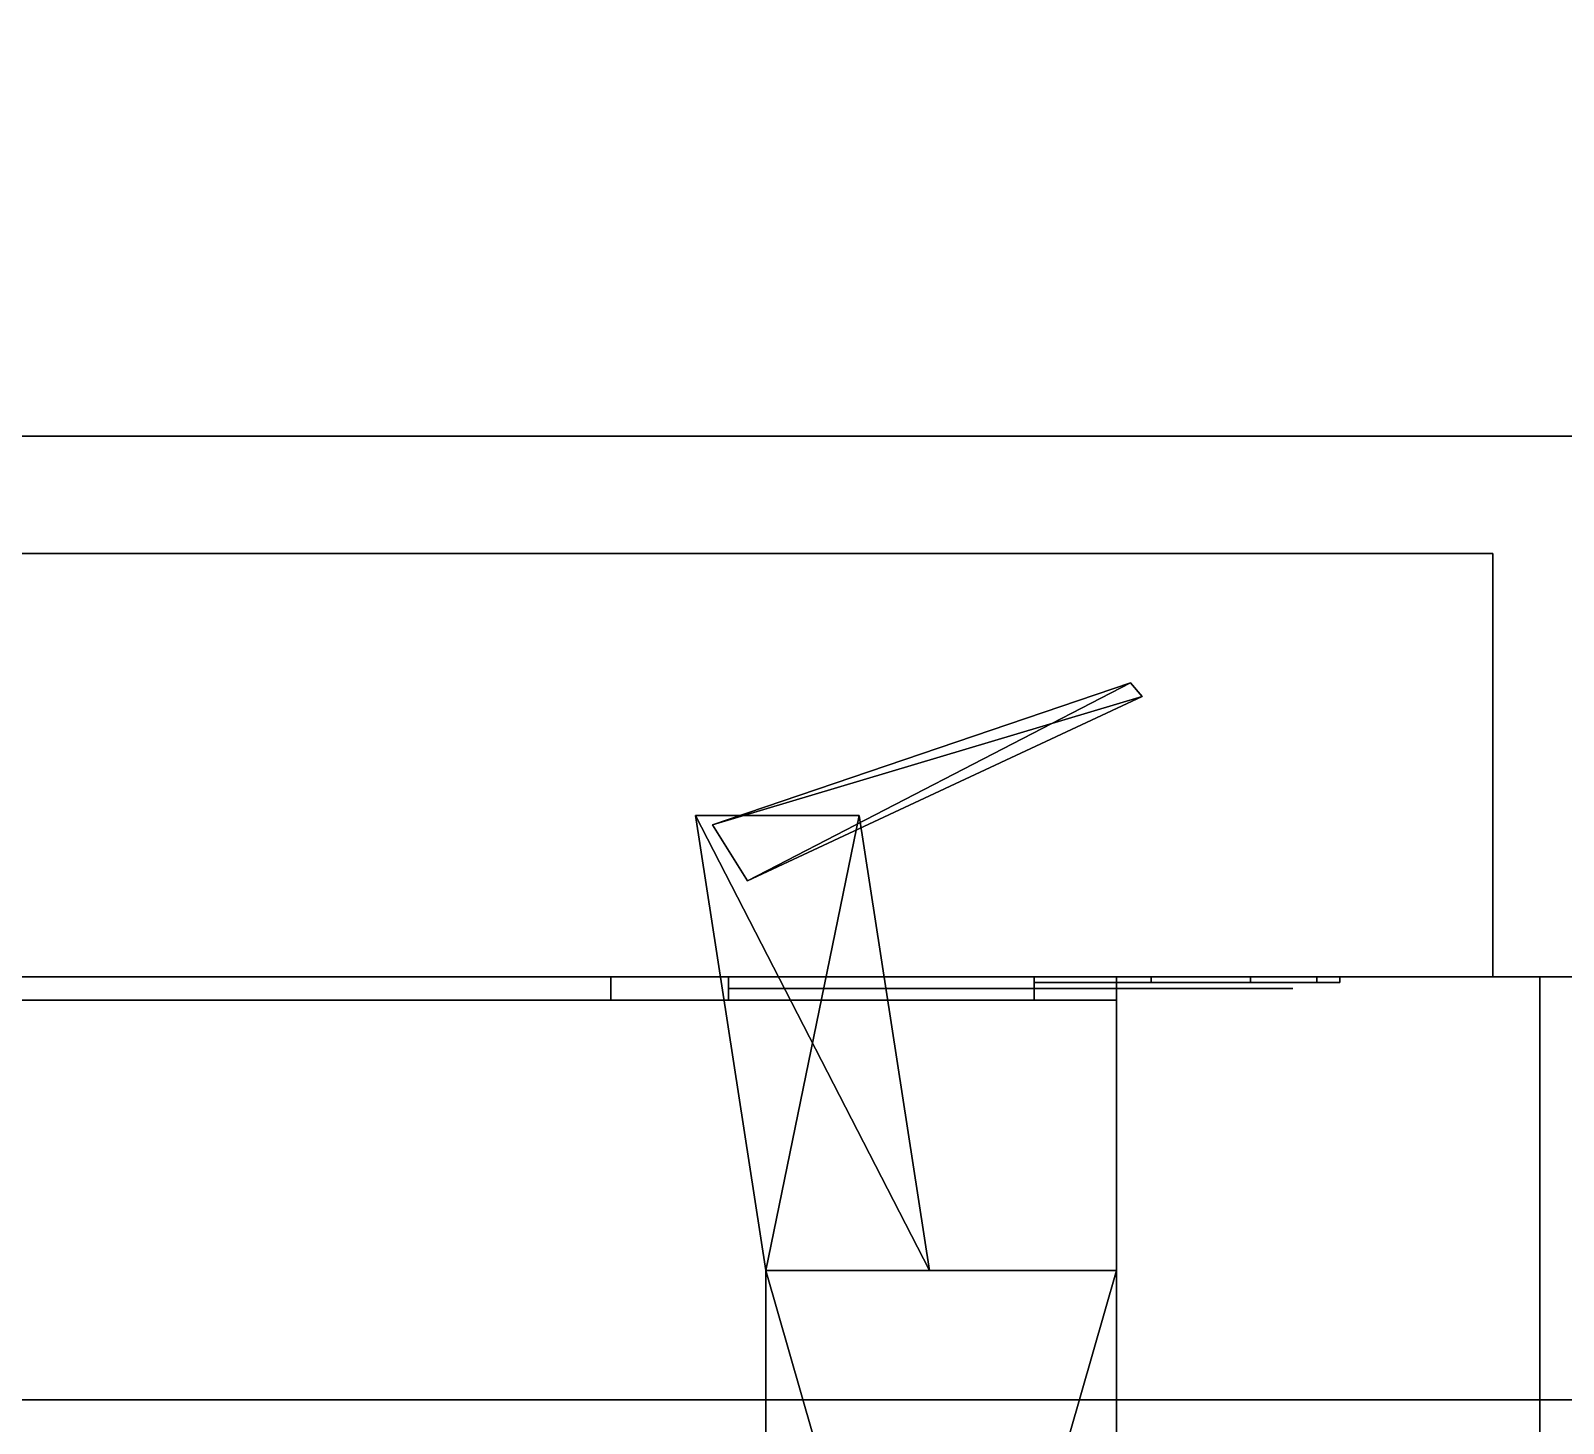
# Model space of a CAD drawing. Extents: x 0 to 4068, y -4475 to 0.
# Drawn here: x 2998.8 to 3064, y -3944 to -3884.8 of the extents above; entities that cross this region are included whole.
import ezdxf

# ---------------------------------------------------------------- set-up
doc = ezdxf.new("R2010")
doc.units = 0
for name, color, linetype in [('LAYER0', 7, 'CONTINUOUS'), ('LAYER102', 253, 'CONTINUOUS'), ('LAYER103', 28, 'CONTINUOUS'), ('LAYER104', 253, 'CONTINUOUS'), ('LAYER105', 253, 'CONTINUOUS'), ('LAYER106', 253, 'CONTINUOUS'), ('LAYER107', 253, 'CONTINUOUS'), ('LAYER109', 253, 'CONTINUOUS'), ('LAYER110', 7, 'CONTINUOUS'), ('LAYER111', 7, 'CONTINUOUS'), ('LAYER112', 7, 'CONTINUOUS'), ('LAYER115', 7, 'CONTINUOUS'), ('LAYER116', 45, 'CONTINUOUS'), ('LAYER118', 45, 'CONTINUOUS'), ('LAYER121', 45, 'CONTINUOUS'), ('LAYER122', 45, 'CONTINUOUS'), ('LAYER126', 45, 'CONTINUOUS'), ('LAYER127', 45, 'CONTINUOUS'), ('LAYER128', 253, 'CONTINUOUS'), ('LAYER130', 253, 'CONTINUOUS'), ('LAYER132', 253, 'CONTINUOUS'), ('LAYER133', 253, 'CONTINUOUS'), ('LAYER24', 2, 'CONTINUOUS'), ('LAYER31', 45, 'CONTINUOUS'), ('LAYER32', 45, 'CONTINUOUS'), ('LAYER33', 45, 'CONTINUOUS'), ('LAYER36', 45, 'CONTINUOUS'), ('LAYER43', 45, 'CONTINUOUS'), ('LAYER44', 45, 'CONTINUOUS'), ('LAYER45', 45, 'CONTINUOUS'), ('LAYER46', 45, 'CONTINUOUS'), ('LAYER48', 45, 'CONTINUOUS'), ('LAYER5', 7, 'CONTINUOUS')]:
    doc.layers.add(name, color=color, linetype=linetype)

msp = doc.modelspace()

# ---------------------------------------------------------------- linework, layer by layer
at = {"layer": 'LAYER0', "invisible_edges": 1}
for points in [[(4068, 0), (0, -4475), (0, 0), (4068, 0)], [(0, -4475), (4068, 0), (4068, -4475), (0, -4475)]]:
    msp.add_3dface(points, dxfattribs=at)
at = {"layer": 'LAYER102'}
for points in [[(3027.818, -3918.544, 1802.348), (3045.591, -3912.5, 1802.348), (3029.308, -3920.925, 1802.348), (3027.818, -3918.544, 1802.348)], [(3045.591, -3912.5, 1813.652), (3027.818, -3918.544, 1813.652), (3046.082, -3913.077, 1813.652), (3045.591, -3912.5, 1813.652)], [(3027.818, -3918.544, 1802.348), (3045.591, -3912.5, 1813.652), (3045.591, -3912.5, 1802.348), (3027.818, -3918.544, 1802.348)], [(3027.818, -3918.544, 1813.652), (3045.591, -3912.5, 1813.652), (3027.818, -3918.544, 1802.348), (3027.818, -3918.544, 1813.652)], [(3027.818, -3918.544, 2256.348), (3045.591, -3912.5, 2256.348), (3029.308, -3920.925, 2256.348), (3027.818, -3918.544, 2256.348)], [(3045.591, -3912.5, 2267.652), (3027.818, -3918.544, 2267.652), (3046.082, -3913.077, 2267.652), (3045.591, -3912.5, 2267.652)], [(3027.818, -3918.544, 2256.348), (3045.591, -3912.5, 2267.652), (3045.591, -3912.5, 2256.348), (3027.818, -3918.544, 2256.348)], [(3027.818, -3918.544, 2267.652), (3045.591, -3912.5, 2267.652), (3027.818, -3918.544, 2256.348), (3027.818, -3918.544, 2267.652)], [(3027.818, -3918.544, 252.348), (3045.591, -3912.5, 252.348), (3029.308, -3920.925, 252.348), (3027.818, -3918.544, 252.348)], [(3045.591, -3912.5, 263.652), (3027.818, -3918.544, 263.652), (3046.082, -3913.077, 263.652), (3045.591, -3912.5, 263.652)], [(3027.818, -3918.544, 252.348), (3045.591, -3912.5, 263.652), (3045.591, -3912.5, 252.348), (3027.818, -3918.544, 252.348)], [(3027.818, -3918.544, 263.652), (3045.591, -3912.5, 263.652), (3027.818, -3918.544, 252.348), (3027.818, -3918.544, 263.652)], [(3027.818, -3918.544, 771.348), (3045.591, -3912.5, 771.348), (3029.308, -3920.925, 771.348), (3027.818, -3918.544, 771.348)], [(3045.591, -3912.5, 782.652), (3027.818, -3918.544, 782.652), (3046.082, -3913.077, 782.652), (3045.591, -3912.5, 782.652)], [(3027.818, -3918.544, 771.348), (3045.591, -3912.5, 782.652), (3045.591, -3912.5, 771.348), (3027.818, -3918.544, 771.348)], [(3027.818, -3918.544, 782.652), (3045.591, -3912.5, 782.652), (3027.818, -3918.544, 771.348), (3027.818, -3918.544, 782.652)], [(3029.308, -3920.925, 1802.348), (3045.591, -3912.5, 1802.348), (3046.082, -3913.077, 1802.348), (3029.308, -3920.925, 1802.348)], [(3029.308, -3920.925, 2256.348), (3045.591, -3912.5, 2256.348), (3046.082, -3913.077, 2256.348), (3029.308, -3920.925, 2256.348)], [(3029.308, -3920.925, 252.348), (3045.591, -3912.5, 252.348), (3046.082, -3913.077, 252.348), (3029.308, -3920.925, 252.348)], [(3029.308, -3920.925, 771.348), (3045.591, -3912.5, 771.348), (3046.082, -3913.077, 771.348), (3029.308, -3920.925, 771.348)], [(3046.082, -3913.077, 1813.652), (3027.818, -3918.544, 1813.652), (3029.308, -3920.925, 1813.652), (3046.082, -3913.077, 1813.652)], [(3046.082, -3913.077, 2267.652), (3027.818, -3918.544, 2267.652), (3029.308, -3920.925, 2267.652), (3046.082, -3913.077, 2267.652)], [(3046.082, -3913.077, 263.652), (3027.818, -3918.544, 263.652), (3029.308, -3920.925, 263.652), (3046.082, -3913.077, 263.652)], [(3046.082, -3913.077, 782.652), (3027.818, -3918.544, 782.652), (3029.308, -3920.925, 782.652), (3046.082, -3913.077, 782.652)], [(3037.042, -3937.5, 1801.217), (3027.094, -3918.135, 1801.217), (3034.058, -3918.135, 1801.217), (3037.042, -3937.5, 1801.217)], [(3030.079, -3937.5, 1801.217), (3027.094, -3918.135, 1801.217), (3037.042, -3937.5, 1801.217), (3030.079, -3937.5, 1801.217)], [(3027.094, -3918.135, 1814.783), (3030.079, -3937.5, 1814.783), (3034.058, -3918.135, 1814.783), (3027.094, -3918.135, 1814.783)], [(3030.079, -3937.5, 1801.217), (3027.094, -3918.135, 1814.783), (3027.094, -3918.135, 1801.217), (3030.079, -3937.5, 1801.217)], [(3030.079, -3937.5, 1814.783), (3027.094, -3918.135, 1814.783), (3030.079, -3937.5, 1801.217), (3030.079, -3937.5, 1814.783)], [(3037.042, -3937.5, 2255.217), (3027.094, -3918.135, 2255.217), (3034.058, -3918.135, 2255.217), (3037.042, -3937.5, 2255.217)], [(3030.079, -3937.5, 2255.217), (3027.094, -3918.135, 2255.217), (3037.042, -3937.5, 2255.217), (3030.079, -3937.5, 2255.217)], [(3027.094, -3918.135, 2268.783), (3030.079, -3937.5, 2268.783), (3034.058, -3918.135, 2268.783), (3027.094, -3918.135, 2268.783)], [(3030.079, -3937.5, 2255.217), (3027.094, -3918.135, 2268.783), (3027.094, -3918.135, 2255.217), (3030.079, -3937.5, 2255.217)], [(3030.079, -3937.5, 2268.783), (3027.094, -3918.135, 2268.783), (3030.079, -3937.5, 2255.217), (3030.079, -3937.5, 2268.783)], [(3037.042, -3937.5, 251.217), (3027.094, -3918.135, 251.217), (3034.058, -3918.135, 251.217), (3037.042, -3937.5, 251.217)], [(3030.079, -3937.5, 251.217), (3027.094, -3918.135, 251.217), (3037.042, -3937.5, 251.217), (3030.079, -3937.5, 251.217)], [(3027.094, -3918.135, 264.783), (3030.079, -3937.5, 264.783), (3034.058, -3918.135, 264.783), (3027.094, -3918.135, 264.783)], [(3030.079, -3937.5, 251.217), (3027.094, -3918.135, 264.783), (3027.094, -3918.135, 251.217), (3030.079, -3937.5, 251.217)], [(3030.079, -3937.5, 264.783), (3027.094, -3918.135, 264.783), (3030.079, -3937.5, 251.217), (3030.079, -3937.5, 264.783)], [(3037.042, -3937.5, 770.217), (3027.094, -3918.135, 770.217), (3034.058, -3918.135, 770.217), (3037.042, -3937.5, 770.217)], [(3030.079, -3937.5, 770.217), (3027.094, -3918.135, 770.217), (3037.042, -3937.5, 770.217), (3030.079, -3937.5, 770.217)], [(3027.094, -3918.135, 783.783), (3030.079, -3937.5, 783.783), (3034.058, -3918.135, 783.783), (3027.094, -3918.135, 783.783)], [(3030.079, -3937.5, 770.217), (3027.094, -3918.135, 783.783), (3027.094, -3918.135, 770.217), (3030.079, -3937.5, 770.217)], [(3030.079, -3937.5, 783.783), (3027.094, -3918.135, 783.783), (3030.079, -3937.5, 770.217), (3030.079, -3937.5, 783.783)], [(3034.058, -3918.135, 1814.783), (3030.079, -3937.5, 1814.783), (3037.042, -3937.5, 1814.783), (3034.058, -3918.135, 1814.783)], [(3034.058, -3918.135, 2268.783), (3030.079, -3937.5, 2268.783), (3037.042, -3937.5, 2268.783), (3034.058, -3918.135, 2268.783)], [(3034.058, -3918.135, 264.783), (3030.079, -3937.5, 264.783), (3037.042, -3937.5, 264.783), (3034.058, -3918.135, 264.783)], [(3034.058, -3918.135, 783.783), (3030.079, -3937.5, 783.783), (3037.042, -3937.5, 783.783), (3034.058, -3918.135, 783.783)], [(3045, -3989.5, 1801.217), (3030.079, -3937.5, 1801.217), (3045, -3937.5, 1801.217), (3045, -3989.5, 1801.217)], [(3030.079, -3989.5, 1801.217), (3030.079, -3937.5, 1801.217), (3045, -3989.5, 1801.217), (3030.079, -3989.5, 1801.217)], [(3045, -3937.5, 1814.783), (3030.079, -3989.5, 1814.783), (3045, -3989.5, 1814.783), (3045, -3937.5, 1814.783)], [(3030.079, -3937.5, 1814.783), (3030.079, -3989.5, 1814.783), (3045, -3937.5, 1814.783), (3030.079, -3937.5, 1814.783)], [(3030.079, -3989.5, 1801.217), (3030.079, -3937.5, 1814.783), (3030.079, -3937.5, 1801.217), (3030.079, -3989.5, 1801.217)], [(3030.079, -3989.5, 1814.783), (3030.079, -3937.5, 1814.783), (3030.079, -3989.5, 1801.217), (3030.079, -3989.5, 1814.783)], [(3045, -3989.5, 2255.217), (3030.079, -3937.5, 2255.217), (3045, -3937.5, 2255.217), (3045, -3989.5, 2255.217)], [(3030.079, -3989.5, 2255.217), (3030.079, -3937.5, 2255.217), (3045, -3989.5, 2255.217), (3030.079, -3989.5, 2255.217)], [(3045, -3937.5, 2268.783), (3030.079, -3989.5, 2268.783), (3045, -3989.5, 2268.783), (3045, -3937.5, 2268.783)], [(3030.079, -3937.5, 2268.783), (3030.079, -3989.5, 2268.783), (3045, -3937.5, 2268.783), (3030.079, -3937.5, 2268.783)], [(3030.079, -3989.5, 2255.217), (3030.079, -3937.5, 2268.783), (3030.079, -3937.5, 2255.217), (3030.079, -3989.5, 2255.217)], [(3030.079, -3989.5, 2268.783), (3030.079, -3937.5, 2268.783), (3030.079, -3989.5, 2255.217), (3030.079, -3989.5, 2268.783)], [(3045, -3989.5, 251.217), (3030.079, -3937.5, 251.217), (3045, -3937.5, 251.217), (3045, -3989.5, 251.217)], [(3030.079, -3989.5, 251.217), (3030.079, -3937.5, 251.217), (3045, -3989.5, 251.217), (3030.079, -3989.5, 251.217)], [(3045, -3937.5, 264.783), (3030.079, -3989.5, 264.783), (3045, -3989.5, 264.783), (3045, -3937.5, 264.783)], [(3030.079, -3937.5, 264.783), (3030.079, -3989.5, 264.783), (3045, -3937.5, 264.783), (3030.079, -3937.5, 264.783)], [(3030.079, -3989.5, 251.217), (3030.079, -3937.5, 264.783), (3030.079, -3937.5, 251.217), (3030.079, -3989.5, 251.217)], [(3030.079, -3989.5, 264.783), (3030.079, -3937.5, 264.783), (3030.079, -3989.5, 251.217), (3030.079, -3989.5, 264.783)], [(3045, -3989.5, 770.217), (3030.079, -3937.5, 770.217), (3045, -3937.5, 770.217), (3045, -3989.5, 770.217)], [(3030.079, -3989.5, 770.217), (3030.079, -3937.5, 770.217), (3045, -3989.5, 770.217), (3030.079, -3989.5, 770.217)], [(3045, -3937.5, 783.783), (3030.079, -3989.5, 783.783), (3045, -3989.5, 783.783), (3045, -3937.5, 783.783)], [(3030.079, -3937.5, 783.783), (3030.079, -3989.5, 783.783), (3045, -3937.5, 783.783), (3030.079, -3937.5, 783.783)], [(3030.079, -3989.5, 770.217), (3030.079, -3937.5, 783.783), (3030.079, -3937.5, 770.217), (3030.079, -3989.5, 770.217)], [(3030.079, -3989.5, 783.783), (3030.079, -3937.5, 783.783), (3030.079, -3989.5, 770.217), (3030.079, -3989.5, 783.783)]]:
    msp.add_3dface(points, dxfattribs=at)
at = {"layer": 'LAYER103'}
for points, invisible_edges in [([(3041.5, -3925.5, 1817), (3041.5, -3925.5, 1799), (3028.5, -3925.5, 1799), (3028.5, -3925.5, 1817)], 1), ([(3041.5, -3925.5, 2271), (3041.5, -3925.5, 2253), (3028.5, -3925.5, 2253), (3028.5, -3925.5, 2271)], 1), ([(3041.5, -3925.5, 267), (3041.5, -3925.5, 249), (3028.5, -3925.5, 249), (3028.5, -3925.5, 267)], 1), ([(3041.5, -3925.5, 786), (3041.5, -3925.5, 768), (3028.5, -3925.5, 768), (3028.5, -3925.5, 786)], 1), ([(3045.709, -3925.5, 1813.317), (3045.5, -3925.5, 1802.5), (3041.5, -3925.5, 1799), (3041.5, -3925.5, 1817)], 5), ([(3045.709, -3925.5, 2267.317), (3045.5, -3925.5, 2256.5), (3041.5, -3925.5, 2253), (3041.5, -3925.5, 2271)], 5), ([(3045.709, -3925.5, 263.317), (3045.5, -3925.5, 252.5), (3041.5, -3925.5, 249), (3041.5, -3925.5, 267)], 5), ([(3045.709, -3925.5, 782.317), (3045.5, -3925.5, 771.5), (3041.5, -3925.5, 768), (3041.5, -3925.5, 786)], 5), ([(3052.5, -3925.5, 1813.5), (3052.5, -3925.5, 1802.5), (3045.5, -3925.5, 1802.5), (3045.709, -3925.5, 1813.317)], 4), ([(3052.5, -3925.5, 2267.5), (3052.5, -3925.5, 2256.5), (3045.5, -3925.5, 2256.5), (3045.709, -3925.5, 2267.317)], 4), ([(3052.5, -3925.5, 263.5), (3052.5, -3925.5, 252.5), (3045.5, -3925.5, 252.5), (3045.709, -3925.5, 263.317)], 4), ([(3052.5, -3925.5, 782.5), (3052.5, -3925.5, 771.5), (3045.5, -3925.5, 771.5), (3045.709, -3925.5, 782.317)], 4)]:
    msp.add_3dface(points, dxfattribs=dict(at, invisible_edges=invisible_edges))
at = {"layer": 'LAYER104', "invisible_edges": 1}
for points in [[(2593.5, -3925, 1708), (3061, -3925, 2362), (2593.5, -3925, 2362), (2593.5, -3925, 1708)], [(3061, -3925, 2362), (2593.5, -3925, 1708), (3061, -3925, 1708), (3061, -3925, 2362)], [(2593.5, -3925, 158), (3061, -3925, 877), (2593.5, -3925, 877), (2593.5, -3925, 158)], [(3061, -3925, 877), (2593.5, -3925, 158), (3061, -3925, 158), (3061, -3925, 877)]]:
    msp.add_3dface(points, dxfattribs=at)
at = {"layer": 'LAYER105', "invisible_edges": 1}
for points in [[(2593.5, -3925, 1708), (3061, -3907, 1708), (3061, -3925, 1708), (2593.5, -3925, 1708)], [(3061, -3907, 1708), (2593.5, -3925, 1708), (2593.5, -3907, 1708), (3061, -3907, 1708)], [(2593.5, -3925, 158), (3061, -3907, 158), (3061, -3925, 158), (2593.5, -3925, 158)], [(3061, -3907, 158), (2593.5, -3925, 158), (2593.5, -3907, 158), (3061, -3907, 158)]]:
    msp.add_3dface(points, dxfattribs=at)
at = {"layer": 'LAYER106', "invisible_edges": 1}
for points in [[(3061, -3907, 1708), (3061, -3925, 2362), (3061, -3925, 1708), (3061, -3907, 1708)], [(3061, -3925, 2362), (3061, -3907, 1708), (3061, -3907, 2362), (3061, -3925, 2362)], [(3061, -3907, 158), (3061, -3925, 877), (3061, -3925, 158), (3061, -3907, 158)], [(3061, -3925, 877), (3061, -3907, 158), (3061, -3907, 877), (3061, -3925, 877)]]:
    msp.add_3dface(points, dxfattribs=at)
at = {"layer": 'LAYER107', "invisible_edges": 1}
for points in [[(2593.5, -3907, 2362), (3061, -3925, 2362), (3061, -3907, 2362), (2593.5, -3907, 2362)], [(3061, -3925, 2362), (2593.5, -3907, 2362), (2593.5, -3925, 2362), (3061, -3925, 2362)], [(2593.5, -3907, 877), (3061, -3925, 877), (3061, -3907, 877), (2593.5, -3907, 877)], [(3061, -3925, 877), (2593.5, -3907, 877), (2593.5, -3925, 877), (3061, -3925, 877)]]:
    msp.add_3dface(points, dxfattribs=at)
at = {"layer": 'LAYER109', "invisible_edges": 1}
for points in [[(3061, -3907, 1708), (2593.5, -3907, 2362), (3061, -3907, 2362), (3061, -3907, 1708)], [(2593.5, -3907, 2362), (3061, -3907, 1708), (2593.5, -3907, 1708), (2593.5, -3907, 2362)], [(3061, -3907, 158), (2593.5, -3907, 877), (3061, -3907, 877), (3061, -3907, 158)], [(2593.5, -3907, 877), (3061, -3907, 158), (2593.5, -3907, 158), (2593.5, -3907, 877)]]:
    msp.add_3dface(points, dxfattribs=at)
at = {"layer": 'LAYER110', "invisible_edges": 1}
for points in [[(2139, -4006, 861.5), (3045, -3926, 861.5), (3045, -4006, 861.5), (2139, -4006, 861.5)], [(3045, -3926, 861.5), (2139, -4006, 861.5), (2139, -3926, 861.5), (3045, -3926, 861.5)]]:
    msp.add_3dface(points, dxfattribs=at)
at = {"layer": 'LAYER111', "invisible_edges": 1}
for points in [[(3045, -4006, 879.5), (3045, -3926, 861.5), (3045, -3926, 879.5), (3045, -4006, 879.5)], [(3045, -3926, 861.5), (3045, -4006, 879.5), (3045, -4006, 861.5), (3045, -3926, 861.5)]]:
    msp.add_3dface(points, dxfattribs=at)
at = {"layer": 'LAYER112', "invisible_edges": 1}
for points in [[(2139, -3926, 879.5), (3045, -3926, 861.5), (2139, -3926, 861.5), (2139, -3926, 879.5)], [(3045, -3926, 861.5), (2139, -3926, 879.5), (3045, -3926, 879.5), (3045, -3926, 861.5)]]:
    msp.add_3dface(points, dxfattribs=at)
at = {"layer": 'LAYER115', "invisible_edges": 1}
for points in [[(2139, -3926, 879.5), (3045, -4006, 879.5), (3045, -3926, 879.5), (2139, -3926, 879.5)], [(3045, -4006, 879.5), (2139, -3926, 879.5), (2139, -4006, 879.5), (3045, -4006, 879.5)]]:
    msp.add_3dface(points, dxfattribs=at)
at = {"layer": 'LAYER116', "invisible_edges": 1}
for points in [[(1176, -4325, 880), (3495, -3902, 880), (3495, -4325, 880), (1176, -4325, 880)], [(3495, -3902, 880), (1176, -4325, 880), (1176, -3902, 880), (3495, -3902, 880)]]:
    msp.add_3dface(points, dxfattribs=at)
at = {"layer": 'LAYER118', "invisible_edges": 1}
for points in [[(1176, -3902, 898), (3495, -3902, 880), (1176, -3902, 880), (1176, -3902, 898)], [(3495, -3902, 880), (1176, -3902, 898), (3495, -3902, 898), (3495, -3902, 880)]]:
    msp.add_3dface(points, dxfattribs=at)
at = {"layer": 'LAYER121', "invisible_edges": 1}
for points in [[(1176, -3902, 898), (3495, -4325, 898), (3495, -3902, 898), (1176, -3902, 898)], [(3495, -4325, 898), (1176, -3902, 898), (1176, -4325, 898), (3495, -4325, 898)]]:
    msp.add_3dface(points, dxfattribs=at)
at = {"layer": 'LAYER122', "invisible_edges": 1}
for points in [[(1176, -3902, 1705), (3495, -4325, 1705), (3495, -3902, 1705), (1176, -3902, 1705)], [(3495, -4325, 1705), (1176, -3902, 1705), (1176, -4325, 1705), (3495, -4325, 1705)]]:
    msp.add_3dface(points, dxfattribs=at)
at = {"layer": 'LAYER126', "invisible_edges": 1}
for points in [[(3495, -3902, 1687), (1176, -3902, 1705), (3495, -3902, 1705), (3495, -3902, 1687)], [(1176, -3902, 1705), (3495, -3902, 1687), (1176, -3902, 1687), (1176, -3902, 1705)]]:
    msp.add_3dface(points, dxfattribs=at)
at = {"layer": 'LAYER127', "invisible_edges": 1}
for points in [[(1176, -4325, 1687), (3495, -3902, 1687), (3495, -4325, 1687), (1176, -4325, 1687)], [(3495, -3902, 1687), (1176, -4325, 1687), (1176, -3902, 1687), (3495, -3902, 1687)]]:
    msp.add_3dface(points, dxfattribs=at)
at = {"layer": 'LAYER128', "invisible_edges": 1}
for points in [[(1179, -3943, 2425), (3536, -3943, 2365), (3536, -3943, 2425), (1179, -3943, 2425)], [(3536, -3943, 2365), (1179, -3943, 2425), (1179, -3943, 2365), (3536, -3943, 2365)]]:
    msp.add_3dface(points, dxfattribs=at)
at = {"layer": 'LAYER130', "invisible_edges": 1}
for points in [[(1179, -3925, 2365), (3536, -3943, 2365), (1179, -3943, 2365), (1179, -3925, 2365)], [(3536, -3943, 2365), (1179, -3925, 2365), (3536, -3925, 2365), (3536, -3943, 2365)]]:
    msp.add_3dface(points, dxfattribs=at)
at = {"layer": 'LAYER132', "invisible_edges": 1}
for points in [[(3536, -3925, 2425), (1179, -3943, 2425), (3536, -3943, 2425), (3536, -3925, 2425)], [(1179, -3943, 2425), (3536, -3925, 2425), (1179, -3925, 2425), (1179, -3943, 2425)]]:
    msp.add_3dface(points, dxfattribs=at)
at = {"layer": 'LAYER133', "invisible_edges": 1}
for points in [[(1179, -3925, 2365), (3536, -3925, 2425), (3536, -3925, 2365), (1179, -3925, 2365)], [(3536, -3925, 2425), (1179, -3925, 2365), (1179, -3925, 2425), (3536, -3925, 2425)]]:
    msp.add_3dface(points, dxfattribs=at)
at = {"layer": 'LAYER24'}
for points in [[(3023.5, -3926, 1829), (3023.5, -3925, 1829), (3023.5, -3926, 1829)], [(3041.5, -3926, 1787), (3041.5, -3925, 1787), (3023.5, -3925, 1787), (3023.5, -3926, 1787)], [(3023.5, -3925, 1787), (3023.5, -3925, 1829), (3023.5, -3926, 1829), (3023.5, -3926, 1787)], [(3041.5, -3926, 1829), (3041.5, -3925, 1829), (3023.5, -3925, 1829), (3023.5, -3926, 1829)], [(3023.5, -3925, 1787), (3041.5, -3925, 1787), (3041.5, -3925, 1829), (3023.5, -3925, 1829)], [(3023.5, -3926, 2283), (3023.5, -3925, 2283), (3023.5, -3926, 2283)], [(3041.5, -3926, 2241), (3041.5, -3925, 2241), (3023.5, -3925, 2241), (3023.5, -3926, 2241)], [(3023.5, -3925, 2241), (3023.5, -3925, 2283), (3023.5, -3926, 2283), (3023.5, -3926, 2241)], [(3041.5, -3926, 2283), (3041.5, -3925, 2283), (3023.5, -3925, 2283), (3023.5, -3926, 2283)], [(3023.5, -3925, 2241), (3041.5, -3925, 2241), (3041.5, -3925, 2283), (3023.5, -3925, 2283)], [(3023.5, -3926, 279), (3023.5, -3925, 279), (3023.5, -3926, 279)], [(3041.5, -3926, 237), (3041.5, -3925, 237), (3023.5, -3925, 237), (3023.5, -3926, 237)], [(3023.5, -3925, 237), (3023.5, -3925, 279), (3023.5, -3926, 279), (3023.5, -3926, 237)], [(3041.5, -3926, 279), (3041.5, -3925, 279), (3023.5, -3925, 279), (3023.5, -3926, 279)], [(3023.5, -3925, 237), (3041.5, -3925, 237), (3041.5, -3925, 279), (3023.5, -3925, 279)], [(3023.5, -3926, 798), (3023.5, -3925, 798), (3023.5, -3926, 798)], [(3041.5, -3926, 756), (3041.5, -3925, 756), (3023.5, -3925, 756), (3023.5, -3926, 756)], [(3023.5, -3925, 756), (3023.5, -3925, 798), (3023.5, -3926, 798), (3023.5, -3926, 756)], [(3041.5, -3926, 798), (3041.5, -3925, 798), (3023.5, -3925, 798), (3023.5, -3926, 798)], [(3023.5, -3925, 756), (3041.5, -3925, 756), (3041.5, -3925, 798), (3023.5, -3925, 798)], [(3028.5, -3925, 1799), (3028.5, -3925, 1817), (3028.5, -3925, 1799)], [(3028.5, -3926, 1799), (3028.5, -3925, 1799), (3028.5, -3925, 1817), (3028.5, -3926, 1817)], [(3028.5, -3926, 1799), (3028.5, -3925, 1799), (3041.5, -3925, 1799), (3041.5, -3926, 1799)], [(3028.5, -3926, 1817), (3028.5, -3925, 1817), (3041.5, -3925, 1817), (3041.5, -3926, 1817)], [(3028.5, -3925, 2253), (3028.5, -3925, 2271), (3028.5, -3925, 2253)], [(3028.5, -3926, 2253), (3028.5, -3925, 2253), (3028.5, -3925, 2271), (3028.5, -3926, 2271)], [(3028.5, -3926, 2253), (3028.5, -3925, 2253), (3041.5, -3925, 2253), (3041.5, -3926, 2253)], [(3028.5, -3926, 2271), (3028.5, -3925, 2271), (3041.5, -3925, 2271), (3041.5, -3926, 2271)], [(3028.5, -3925, 249), (3028.5, -3925, 267), (3028.5, -3925, 249)], [(3028.5, -3926, 249), (3028.5, -3925, 249), (3028.5, -3925, 267), (3028.5, -3926, 267)], [(3028.5, -3926, 249), (3028.5, -3925, 249), (3041.5, -3925, 249), (3041.5, -3926, 249)], [(3028.5, -3926, 267), (3028.5, -3925, 267), (3041.5, -3925, 267), (3041.5, -3926, 267)], [(3028.5, -3925, 768), (3028.5, -3925, 786), (3028.5, -3925, 768)], [(3028.5, -3926, 768), (3028.5, -3925, 768), (3028.5, -3925, 786), (3028.5, -3926, 786)], [(3028.5, -3926, 768), (3028.5, -3925, 768), (3041.5, -3925, 768), (3041.5, -3926, 768)], [(3028.5, -3926, 786), (3028.5, -3925, 786), (3041.5, -3925, 786), (3041.5, -3926, 786)], [(3041.5, -3925, 1799), (3041.5, -3925, 1787), (3041.5, -3925, 1799)], [(3041.5, -3925, 1817), (3041.5, -3925, 1829), (3041.5, -3925, 1817)], [(3041.5, -3926, 1799), (3041.5, -3925, 1799), (3041.5, -3925, 1787), (3041.5, -3926, 1787)], [(3041.5, -3926, 1817), (3041.5, -3925, 1817), (3041.5, -3925, 1829), (3041.5, -3926, 1829)], [(3041.5, -3925, 2253), (3041.5, -3925, 2241), (3041.5, -3925, 2253)], [(3041.5, -3925, 2271), (3041.5, -3925, 2283), (3041.5, -3925, 2271)], [(3041.5, -3926, 2253), (3041.5, -3925, 2253), (3041.5, -3925, 2241), (3041.5, -3926, 2241)], [(3041.5, -3926, 2271), (3041.5, -3925, 2271), (3041.5, -3925, 2283), (3041.5, -3926, 2283)], [(3041.5, -3925, 249), (3041.5, -3925, 237), (3041.5, -3925, 249)], [(3041.5, -3925, 267), (3041.5, -3925, 279), (3041.5, -3925, 267)], [(3041.5, -3926, 249), (3041.5, -3925, 249), (3041.5, -3925, 237), (3041.5, -3926, 237)], [(3041.5, -3926, 267), (3041.5, -3925, 267), (3041.5, -3925, 279), (3041.5, -3926, 279)], [(3041.5, -3925, 768), (3041.5, -3925, 756), (3041.5, -3925, 768)], [(3041.5, -3925, 786), (3041.5, -3925, 798), (3041.5, -3925, 786)], [(3041.5, -3926, 768), (3041.5, -3925, 768), (3041.5, -3925, 756), (3041.5, -3926, 756)], [(3041.5, -3926, 786), (3041.5, -3925, 786), (3041.5, -3925, 798), (3041.5, -3926, 798)], [(3023.5, -3926, 1787), (3041.5, -3926, 1787), (3041.5, -3926, 1787), (3023.5, -3926, 1787)], [(3023.5, -3926, 1829), (3041.5, -3926, 1829), (3041.5, -3926, 1829), (3023.5, -3926, 1829)], [(3023.5, -3926, 2241), (3041.5, -3926, 2241), (3041.5, -3926, 2241), (3023.5, -3926, 2241)], [(3023.5, -3926, 2283), (3041.5, -3926, 2283), (3041.5, -3926, 2283), (3023.5, -3926, 2283)], [(3023.5, -3926, 237), (3041.5, -3926, 237), (3041.5, -3926, 237), (3023.5, -3926, 237)], [(3023.5, -3926, 279), (3041.5, -3926, 279), (3041.5, -3926, 279), (3023.5, -3926, 279)], [(3023.5, -3926, 756), (3041.5, -3926, 756), (3041.5, -3926, 756), (3023.5, -3926, 756)], [(3023.5, -3926, 798), (3041.5, -3926, 798), (3041.5, -3926, 798), (3023.5, -3926, 798)]]:
    msp.add_3dface(points, dxfattribs=at)
for points, invisible_edges in [([(3041.5, -3925.25, 1795), (3046.475, -3925.25, 1795.99), (3045.5, -3925.25, 1802.5), (3041.5, -3925.25, 1799)], 2), ([(3046.475, -3925.25, 1820.01), (3041.5, -3925.25, 1821), (3041.5, -3925.25, 1817), (3045.5, -3925.25, 1813.5)], 8), ([(3041.5, -3925.25, 2249), (3046.475, -3925.25, 2249.99), (3045.5, -3925.25, 2256.5), (3041.5, -3925.25, 2253)], 2), ([(3046.475, -3925.25, 2274.01), (3041.5, -3925.25, 2275), (3041.5, -3925.25, 2271), (3045.5, -3925.25, 2267.5)], 8), ([(3041.5, -3925.25, 245), (3046.475, -3925.25, 245.99), (3045.5, -3925.25, 252.5), (3041.5, -3925.25, 249)], 2), ([(3046.475, -3925.25, 270.01), (3041.5, -3925.25, 271), (3041.5, -3925.25, 267), (3045.5, -3925.25, 263.5)], 8), ([(3041.5, -3925.25, 764), (3046.475, -3925.25, 764.99), (3045.5, -3925.25, 771.5), (3041.5, -3925.25, 768)], 2), ([(3046.475, -3925.25, 789.01), (3041.5, -3925.25, 790), (3041.5, -3925.25, 786), (3045.5, -3925.25, 782.5)], 8), ([(3046.475, -3925.25, 1795.99), (3050.692, -3925.25, 1798.808), (3049, -3925.25, 1802.5), (3045.5, -3925.25, 1802.5)], 10), ([(3050.692, -3925.25, 1817.192), (3046.475, -3925.25, 1820.01), (3045.5, -3925.25, 1813.5), (3049, -3925.25, 1813.5)], 10), ([(3046.475, -3925.25, 2249.99), (3050.692, -3925.25, 2252.808), (3049, -3925.25, 2256.5), (3045.5, -3925.25, 2256.5)], 10), ([(3050.692, -3925.25, 2271.192), (3046.475, -3925.25, 2274.01), (3045.5, -3925.25, 2267.5), (3049, -3925.25, 2267.5)], 10), ([(3046.475, -3925.25, 245.99), (3050.692, -3925.25, 248.808), (3049, -3925.25, 252.5), (3045.5, -3925.25, 252.5)], 10), ([(3050.692, -3925.25, 267.192), (3046.475, -3925.25, 270.01), (3045.5, -3925.25, 263.5), (3049, -3925.25, 263.5)], 10), ([(3046.475, -3925.25, 764.99), (3050.692, -3925.25, 767.808), (3049, -3925.25, 771.5), (3045.5, -3925.25, 771.5)], 10), ([(3050.692, -3925.25, 786.192), (3046.475, -3925.25, 789.01), (3045.5, -3925.25, 782.5), (3049, -3925.25, 782.5)], 10), ([(3050.692, -3925.25, 1798.808), (3053.51, -3925.25, 1803.025), (3052.5, -3925.25, 1802.5), (3049, -3925.25, 1802.5)], 10), ([(3053.51, -3925.25, 1812.975), (3050.692, -3925.25, 1817.192), (3049, -3925.25, 1813.5), (3052.5, -3925.25, 1813.5)], 10), ([(3050.692, -3925.25, 2252.808), (3053.51, -3925.25, 2257.025), (3052.5, -3925.25, 2256.5), (3049, -3925.25, 2256.5)], 10), ([(3053.51, -3925.25, 2266.975), (3050.692, -3925.25, 2271.192), (3049, -3925.25, 2267.5), (3052.5, -3925.25, 2267.5)], 10), ([(3050.692, -3925.25, 248.808), (3053.51, -3925.25, 253.025), (3052.5, -3925.25, 252.5), (3049, -3925.25, 252.5)], 10), ([(3053.51, -3925.25, 262.975), (3050.692, -3925.25, 267.192), (3049, -3925.25, 263.5), (3052.5, -3925.25, 263.5)], 10), ([(3050.692, -3925.25, 767.808), (3053.51, -3925.25, 772.025), (3052.5, -3925.25, 771.5), (3049, -3925.25, 771.5)], 10), ([(3053.51, -3925.25, 781.975), (3050.692, -3925.25, 786.192), (3049, -3925.25, 782.5), (3052.5, -3925.25, 782.5)], 10), ([(3053.51, -3925.25, 1803.025), (3054.5, -3925.25, 1808), (3052.5, -3925.25, 1808), (3052.5, -3925.25, 1802.5)], 10), ([(3054.5, -3925.25, 1808), (3053.51, -3925.25, 1812.975), (3052.5, -3925.25, 1813.5), (3052.5, -3925.25, 1808)], 10), ([(3053.51, -3925.25, 2257.025), (3054.5, -3925.25, 2262), (3052.5, -3925.25, 2262), (3052.5, -3925.25, 2256.5)], 10), ([(3054.5, -3925.25, 2262), (3053.51, -3925.25, 2266.975), (3052.5, -3925.25, 2267.5), (3052.5, -3925.25, 2262)], 10), ([(3053.51, -3925.25, 253.025), (3054.5, -3925.25, 258), (3052.5, -3925.25, 258), (3052.5, -3925.25, 252.5)], 10), ([(3054.5, -3925.25, 258), (3053.51, -3925.25, 262.975), (3052.5, -3925.25, 263.5), (3052.5, -3925.25, 258)], 10), ([(3053.51, -3925.25, 772.025), (3054.5, -3925.25, 777), (3052.5, -3925.25, 777), (3052.5, -3925.25, 771.5)], 10), ([(3054.5, -3925.25, 777), (3053.51, -3925.25, 781.975), (3052.5, -3925.25, 782.5), (3052.5, -3925.25, 777)], 10), ([(3023.5, -3926, 1829), (3023.5, -3926, 1787), (3028.5, -3926, 1799), (3028.5, -3926, 1817)], 10), ([(3023.5, -3926, 1787), (3028.5, -3926, 1799), (3041.5, -3926, 1799), (3041.5, -3926, 1787)], 1), ([(3023.5, -3926, 1829), (3028.5, -3926, 1817), (3041.5, -3926, 1817), (3041.5, -3926, 1829)], 1), ([(3023.5, -3926, 2283), (3023.5, -3926, 2241), (3028.5, -3926, 2253), (3028.5, -3926, 2271)], 10), ([(3023.5, -3926, 2241), (3028.5, -3926, 2253), (3041.5, -3926, 2253), (3041.5, -3926, 2241)], 1), ([(3023.5, -3926, 2283), (3028.5, -3926, 2271), (3041.5, -3926, 2271), (3041.5, -3926, 2283)], 1), ([(3023.5, -3926, 279), (3023.5, -3926, 237), (3028.5, -3926, 249), (3028.5, -3926, 267)], 10), ([(3023.5, -3926, 237), (3028.5, -3926, 249), (3041.5, -3926, 249), (3041.5, -3926, 237)], 1), ([(3023.5, -3926, 279), (3028.5, -3926, 267), (3041.5, -3926, 267), (3041.5, -3926, 279)], 1), ([(3023.5, -3926, 798), (3023.5, -3926, 756), (3028.5, -3926, 768), (3028.5, -3926, 786)], 10), ([(3023.5, -3926, 756), (3028.5, -3926, 768), (3041.5, -3926, 768), (3041.5, -3926, 756)], 1), ([(3023.5, -3926, 798), (3028.5, -3926, 786), (3041.5, -3926, 786), (3041.5, -3926, 798)], 1)]:
    msp.add_3dface(points, dxfattribs=dict(at, invisible_edges=invisible_edges))
at = {"layer": 'LAYER31', "invisible_edges": 1}
for points in [[(3045, -4325, 2364), (2139, -3925, 2364), (2139, -4325, 2364), (3045, -4325, 2364)], [(2139, -3925, 2364), (3045, -4325, 2364), (3045, -3925, 2364), (2139, -3925, 2364)], [(2139, -4325, 1706), (3045, -3925, 1706), (3045, -4325, 1706), (2139, -4325, 1706)], [(3045, -3925, 1706), (2139, -4325, 1706), (2139, -3925, 1706), (3045, -3925, 1706)], [(2139, -4325, 156), (3045, -3925, 156), (3045, -4325, 156), (2139, -4325, 156)], [(3045, -3925, 156), (2139, -4325, 156), (2139, -3925, 156), (3045, -3925, 156)]]:
    msp.add_3dface(points, dxfattribs=at)
at = {"layer": 'LAYER32', "invisible_edges": 1}
for points in [[(3045, -4325, 2364), (3045, -3925, 2346), (3045, -3925, 2364), (3045, -4325, 2364)], [(3045, -3925, 2346), (3045, -4325, 2364), (3045, -4325, 2346), (3045, -3925, 2346)], [(3045, -4325, 1724), (3045, -3925, 1706), (3045, -3925, 1724), (3045, -4325, 1724)], [(3045, -3925, 1706), (3045, -4325, 1724), (3045, -4325, 1706), (3045, -3925, 1706)], [(3045, -4325, 174), (3045, -3925, 156), (3045, -3925, 174), (3045, -4325, 174)], [(3045, -3925, 156), (3045, -4325, 174), (3045, -4325, 156), (3045, -3925, 156)]]:
    msp.add_3dface(points, dxfattribs=at)
at = {"layer": 'LAYER33', "invisible_edges": 1}
for points in [[(3045, -3925, 2346), (2139, -3925, 2364), (3045, -3925, 2364), (3045, -3925, 2346)], [(2139, -3925, 2364), (3045, -3925, 2346), (2139, -3925, 2346), (2139, -3925, 2364)], [(2139, -3925, 1724), (3045, -3925, 1706), (2139, -3925, 1706), (2139, -3925, 1724)], [(3045, -3925, 1706), (2139, -3925, 1724), (3045, -3925, 1724), (3045, -3925, 1706)], [(2139, -3925, 174), (3045, -3925, 156), (2139, -3925, 156), (2139, -3925, 174)], [(3045, -3925, 156), (2139, -3925, 174), (3045, -3925, 174), (3045, -3925, 156)]]:
    msp.add_3dface(points, dxfattribs=at)
at = {"layer": 'LAYER36', "invisible_edges": 1}
for points in [[(3045, -3925, 2346), (2139, -4325, 2346), (2139, -3925, 2346), (3045, -3925, 2346)], [(2139, -4325, 2346), (3045, -3925, 2346), (3045, -4325, 2346), (2139, -4325, 2346)], [(2139, -3925, 1724), (3045, -4325, 1724), (3045, -3925, 1724), (2139, -3925, 1724)], [(3045, -4325, 1724), (2139, -3925, 1724), (2139, -4325, 1724), (3045, -4325, 1724)], [(2139, -3925, 174), (3045, -4325, 174), (3045, -3925, 174), (2139, -3925, 174)], [(3045, -4325, 174), (2139, -3925, 174), (2139, -4325, 174), (3045, -4325, 174)]]:
    msp.add_3dface(points, dxfattribs=at)
at = {"layer": 'LAYER43', "invisible_edges": 1}
for points in [[(3045, -4325, 2365), (3045, -3925, 1705), (3045, -4325, 1705), (3045, -4325, 2365)], [(3045, -3925, 1705), (3045, -4325, 2365), (3045, -3925, 2365), (3045, -3925, 1705)], [(3045, -4325, 880), (3045, -3925, 155), (3045, -4325, 155), (3045, -4325, 880)], [(3045, -3925, 155), (3045, -4325, 880), (3045, -3925, 880), (3045, -3925, 155)]]:
    msp.add_3dface(points, dxfattribs=at)
at = {"layer": 'LAYER44', "invisible_edges": 1}
for points in [[(3063, -4325, 1705), (3045, -3925, 1705), (3063, -3925, 1705), (3063, -4325, 1705)], [(3045, -3925, 1705), (3063, -4325, 1705), (3045, -4325, 1705), (3045, -3925, 1705)], [(3063, -4325, 155), (3045, -3925, 155), (3063, -3925, 155), (3063, -4325, 155)], [(3045, -3925, 155), (3063, -4325, 155), (3045, -4325, 155), (3045, -3925, 155)], [(3081, -4325, 1705), (3063, -3925, 1705), (3081, -3925, 1705), (3081, -4325, 1705)], [(3063, -3925, 1705), (3081, -4325, 1705), (3063, -4325, 1705), (3063, -3925, 1705)], [(3081, -4325, 155), (3063, -3925, 155), (3081, -3925, 155), (3081, -4325, 155)], [(3063, -3925, 155), (3081, -4325, 155), (3063, -4325, 155), (3063, -3925, 155)]]:
    msp.add_3dface(points, dxfattribs=at)
at = {"layer": 'LAYER45', "invisible_edges": 1}
for points in [[(3063, -3925, 2365), (3045, -3925, 1705), (3045, -3925, 2365), (3063, -3925, 2365)], [(3045, -3925, 1705), (3063, -3925, 2365), (3063, -3925, 1705), (3045, -3925, 1705)], [(3063, -3925, 880), (3045, -3925, 155), (3045, -3925, 880), (3063, -3925, 880)], [(3045, -3925, 155), (3063, -3925, 880), (3063, -3925, 155), (3045, -3925, 155)], [(3063, -3925, 1705), (3081, -3925, 2365), (3081, -3925, 1705), (3063, -3925, 1705)], [(3081, -3925, 2365), (3063, -3925, 1705), (3063, -3925, 2365), (3081, -3925, 2365)], [(3063, -3925, 155), (3081, -3925, 880), (3081, -3925, 155), (3063, -3925, 155)], [(3081, -3925, 880), (3063, -3925, 155), (3063, -3925, 880), (3081, -3925, 880)]]:
    msp.add_3dface(points, dxfattribs=at)
at = {"layer": 'LAYER46', "invisible_edges": 1}
for points in [[(3045, -4325, 2365), (3063, -3925, 2365), (3045, -3925, 2365), (3045, -4325, 2365)], [(3063, -3925, 2365), (3045, -4325, 2365), (3063, -4325, 2365), (3063, -3925, 2365)], [(3045, -4325, 880), (3063, -3925, 880), (3045, -3925, 880), (3045, -4325, 880)], [(3063, -3925, 880), (3045, -4325, 880), (3063, -4325, 880), (3063, -3925, 880)], [(3063, -4325, 2365), (3081, -3925, 2365), (3063, -3925, 2365), (3063, -4325, 2365)], [(3081, -3925, 2365), (3063, -4325, 2365), (3081, -4325, 2365), (3081, -3925, 2365)], [(3063, -4325, 880), (3081, -3925, 880), (3063, -3925, 880), (3063, -4325, 880)], [(3081, -3925, 880), (3063, -4325, 880), (3081, -4325, 880), (3081, -3925, 880)]]:
    msp.add_3dface(points, dxfattribs=at)
at = {"layer": 'LAYER48', "invisible_edges": 1}
for points in [[(3063, -3925, 1705), (3063, -4325, 2365), (3063, -3925, 2365), (3063, -3925, 1705)], [(3063, -4325, 2365), (3063, -3925, 1705), (3063, -4325, 1705), (3063, -4325, 2365)], [(3063, -3925, 2365), (3063, -4325, 1705), (3063, -3925, 1705), (3063, -3925, 2365)], [(3063, -4325, 1705), (3063, -3925, 2365), (3063, -4325, 2365), (3063, -4325, 1705)], [(3063, -3925, 155), (3063, -4325, 880), (3063, -3925, 880), (3063, -3925, 155)], [(3063, -4325, 880), (3063, -3925, 155), (3063, -4325, 155), (3063, -4325, 880)], [(3063, -3925, 880), (3063, -4325, 155), (3063, -3925, 155), (3063, -3925, 880)], [(3063, -4325, 155), (3063, -3925, 880), (3063, -4325, 880), (3063, -4325, 155)]]:
    msp.add_3dface(points, dxfattribs=at)
at = {"layer": 'LAYER5', "invisible_edges": 1}
for points in [[(4068, -4475, 5), (0, 0, 5), (0, -4475, 5), (4068, -4475, 5)], [(0, 0, 5), (4068, -4475, 5), (4068, 0, 5), (0, 0, 5)]]:
    msp.add_3dface(points, dxfattribs=at)

# ---------------------------------------------------------------- meshes
at = {"layer": 'LAYER24'}
mesh = msp.add_polymesh((2, 9), dxfattribs=at)
for k, corner in enumerate([(3041.5, -3925.25, 1795), (3046.475, -3925.25, 1795.99), (3050.692, -3925.25, 1798.808), (3053.51, -3925.25, 1803.025), (3054.5, -3925.25, 1808), (3053.51, -3925.25, 1812.975), (3050.692, -3925.25, 1817.192), (3046.475, -3925.25, 1820.01), (3041.5, -3925.25, 1821), (3041.5, -3925, 1795), (3046.475, -3925, 1795.99), (3050.692, -3925, 1798.808), (3053.51, -3925, 1803.025), (3054.5, -3925, 1808), (3053.51, -3925, 1812.975), (3050.692, -3925, 1817.192), (3046.475, -3925, 1820.01), (3041.5, -3925, 1821)]):
    mesh.set_mesh_vertex(divmod(k, 9), corner)
mesh = msp.add_polymesh((2, 9), dxfattribs=at)
for k, corner in enumerate([(3041.5, -3925.25, 2249), (3046.475, -3925.25, 2249.99), (3050.692, -3925.25, 2252.808), (3053.51, -3925.25, 2257.025), (3054.5, -3925.25, 2262), (3053.51, -3925.25, 2266.975), (3050.692, -3925.25, 2271.192), (3046.475, -3925.25, 2274.01), (3041.5, -3925.25, 2275), (3041.5, -3925, 2249), (3046.475, -3925, 2249.99), (3050.692, -3925, 2252.808), (3053.51, -3925, 2257.025), (3054.5, -3925, 2262), (3053.51, -3925, 2266.975), (3050.692, -3925, 2271.192), (3046.475, -3925, 2274.01), (3041.5, -3925, 2275)]):
    mesh.set_mesh_vertex(divmod(k, 9), corner)
mesh = msp.add_polymesh((2, 9), dxfattribs=at)
for k, corner in enumerate([(3041.5, -3925.25, 245), (3046.475, -3925.25, 245.99), (3050.692, -3925.25, 248.808), (3053.51, -3925.25, 253.025), (3054.5, -3925.25, 258), (3053.51, -3925.25, 262.975), (3050.692, -3925.25, 267.192), (3046.475, -3925.25, 270.01), (3041.5, -3925.25, 271), (3041.5, -3925, 245), (3046.475, -3925, 245.99), (3050.692, -3925, 248.808), (3053.51, -3925, 253.025), (3054.5, -3925, 258), (3053.51, -3925, 262.975), (3050.692, -3925, 267.192), (3046.475, -3925, 270.01), (3041.5, -3925, 271)]):
    mesh.set_mesh_vertex(divmod(k, 9), corner)
mesh = msp.add_polymesh((2, 9), dxfattribs=at)
for k, corner in enumerate([(3041.5, -3925.25, 764), (3046.475, -3925.25, 764.99), (3050.692, -3925.25, 767.808), (3053.51, -3925.25, 772.025), (3054.5, -3925.25, 777), (3053.51, -3925.25, 781.975), (3050.692, -3925.25, 786.192), (3046.475, -3925.25, 789.01), (3041.5, -3925.25, 790), (3041.5, -3925, 764), (3046.475, -3925, 764.99), (3050.692, -3925, 767.808), (3053.51, -3925, 772.025), (3054.5, -3925, 777), (3053.51, -3925, 781.975), (3050.692, -3925, 786.192), (3046.475, -3925, 789.01), (3041.5, -3925, 790)]):
    mesh.set_mesh_vertex(divmod(k, 9), corner)

doc.saveas('drawing.dxf')
